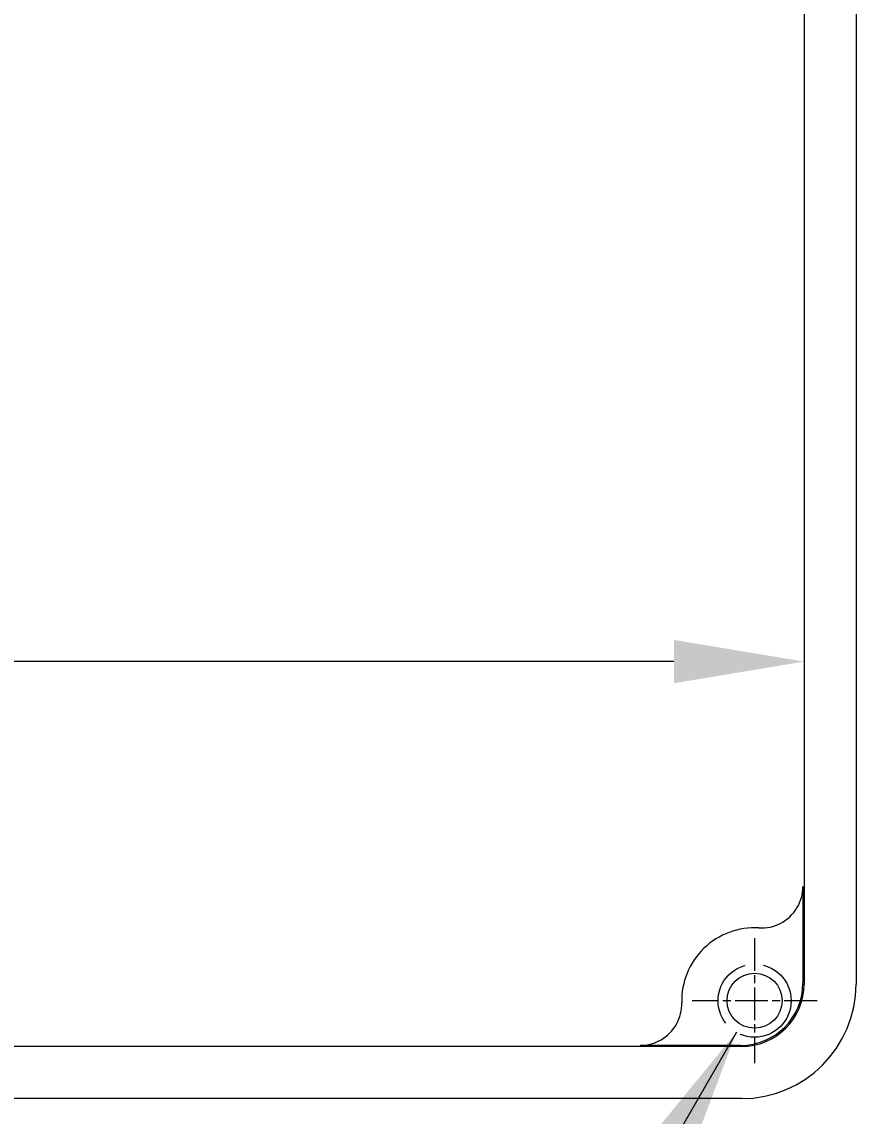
# Model space of a CAD drawing. Header units: millimetres. Extents: x 8 to 690, y 8 to 531.
# Drawn here: x 382.3 to 422.4, y 198.7 to 251.3 of the extents above; entities that cross this region are included whole.
import ezdxf

# ---------------------------------------------------------------- set-up
doc = ezdxf.new("R2010")
doc.units = ezdxf.units.MM
doc.header["$LTSCALE"] = 2.5
doc.linetypes.add('CHAIN', pattern=[0.7087, 0.4724, -0.0591, 0.1181, -0.0591])
doc.linetypes.add('DASHED', pattern=[0.2067, 0.1654, -0.0413])
for name, color, linetype, lineweight in [('Center Mark (ANSI)', 7, 'Continuous', 9), ('Dimension (ANSI)', 7, 'Continuous', 9), ('Hidden Narrow (ANSI)', 7, 'DASHED', 9), ('Symbol (ANSI)', 7, 'Continuous', 9), ('Visible (ANSI)', 7, 'Continuous', 18)]:
    doc.layers.add(name, color=color, linetype=linetype, lineweight=lineweight)
doc.styles.add('Note Text (ANSI)', font='ARIAL.TTF')
doc.dimstyles.new('Default - mm (ANSI)', dxfattribs={"dimscale": 2.5, "dimtxt": 1.5, "dimasz": 2.5, "dimexe": 3.175, "dimexo": 1.6002, "dimgap": 0.8, "dimtad": 0, "dimtih": 1, "dimtoh": 1, "dimrnd": 1e-08, "dimzin": 4, "dimdsep": 46, "dimtxsty": 'Note Text (ANSI)', "dimcen": 0.09, "dimdle": 10, "dimclrd": 256, "dimclre": 256, "dimclrt": 256, "dimadec": 1, "dimazin": 0, "dimtfac": 2.032, "dimtofl": 0, "dimtmove": 0, "dimatfit": 3, "dimfxl": 0, "dimtolj": 1, "dimtzin": 0, "dimlwd": -1, "dimlwe": -1, "dimarcsym": 0})
doc.dimstyles.new('Default - mm (ANSI)$7', dxfattribs={"dimscale": 2.5, "dimtxt": 1.5, "dimasz": 2.5, "dimexe": 3.175, "dimexo": 1.6002, "dimgap": 0.8, "dimtad": 0, "dimtih": 1, "dimtoh": 1, "dimrnd": 1e-08, "dimzin": 4, "dimdsep": 46, "dimtxsty": 'Note Text (ANSI)', "dimcen": 0.09, "dimdle": 10, "dimclrd": 256, "dimclre": 256, "dimclrt": 256, "dimadec": 1, "dimazin": 0, "dimtfac": 2.032, "dimtofl": 0, "dimtmove": 0, "dimatfit": 3, "dimfxl": 0, "dimtolj": 1, "dimtzin": 0, "dimlwd": -1, "dimlwe": -1, "dimarcsym": 0})

# ---------------------------------------------------------------- blocks, each defined once
blk = doc.blocks.new('*D14')
at = {"layer": 'Defpoints', "color": 0}
for p in [(304.386, 220.556), (419.885, 220.556), (419.885, 220.556)]:
    blk.add_point(p, dxfattribs=at)
at = {"layer": 'Dimension (ANSI)'}
for p, q in [((310.636, 220.556), (351.567, 220.556)), ((413.635, 220.556), (372.703, 220.556))]:
    blk.add_line(p, q, dxfattribs=at)
for points in [[(310.636, 221.598), (310.636, 219.514), (304.386, 220.556)], [(413.635, 221.598), (413.635, 219.514), (419.885, 220.556)]]:
    blk.add_solid(points, dxfattribs=at)
at = {"layer": 'Dimension (ANSI)', "insert": (362.135, 226.084), "char_height": 3.75, "attachment_point": 2, "style": 'Note Text (ANSI)'}
blk.add_mtext('\\A1;115.50\\P [4.547]', dxfattribs=at)

msp = doc.modelspace()

# ---------------------------------------------------------------- linework, layer by layer
at = {"layer": 'Center Mark (ANSI)', "linetype": 'CHAIN', "ltscale": 1.334316}
for p, q in [((417.51, 207.278), (417.51, 201.272)), ((420.513, 204.275), (414.508, 204.275))]:
    msp.add_line(p, q, dxfattribs=at)
at = {"layer": 'Hidden Narrow (ANSI)', "ltscale": 8.38964}
msp.add_circle((417.51, 204.275), 1.753, dxfattribs=at)
at = {"layer": 'Visible (ANSI)'}
for p, q in [((419.885, 274.075), (419.885, 205.075)), ((422.385, 274.076), (422.385, 205.074)), ((419.834, 209.765), (419.834, 205.126)), ((416.885, 202.076), (307.385, 202.076)), ((416.834, 202.127), (412.013, 202.127)), ((416.886, 199.575), (307.384, 199.575))]:
    msp.add_line(p, q, dxfattribs=at)
at = {"layer": 'Visible (ANSI)', "flags": 128}
for points in [[(417.716, 207.769), (417.852, 207.766), (417.988, 207.771), (418.122, 207.786), (418.256, 207.81), (418.387, 207.843), (418.517, 207.885), (418.643, 207.936), (418.765, 207.995), (418.882, 208.062), (418.995, 208.137), (419.103, 208.22), (419.205, 208.309), (419.301, 208.406), (419.39, 208.508), (419.471, 208.617), (419.545, 208.73), (419.611, 208.849), (419.67, 208.972), (419.719, 209.098), (419.76, 209.228), (419.792, 209.36), (419.815, 209.494), (419.829, 209.629), (419.834, 209.765)], [(412.013, 202.127), (412.146, 202.131), (412.278, 202.144), (412.409, 202.166), (412.538, 202.197), (412.666, 202.236), (412.79, 202.284), (412.911, 202.34), (413.028, 202.403), (413.14, 202.474), (413.247, 202.553), (413.349, 202.638), (413.445, 202.731), (413.535, 202.829), (413.618, 202.933), (413.693, 203.042), (413.761, 203.156), (413.822, 203.275), (413.875, 203.397), (413.919, 203.523), (413.955, 203.651), (413.982, 203.782), (414.001, 203.914), (414.011, 204.047), (414.012, 204.18)]]:
    msp.add_lwpolyline(points, dxfattribs=at)
at = {"layer": 'Visible (ANSI)'}
msp.add_circle((417.51, 204.275), 1.321, dxfattribs=at)
msp.add_arc((417.51, 204.275), 3.5, 86.6242, 181.5508, dxfattribs=at)
for centre, major_axis in [((416.833, 205.127), (2.122, -2.122)), ((416.884, 205.076), (2.122, -2.122)), ((416.884, 205.076), (3.891, -3.891))]:
    msp.add_ellipse(centre, major_axis=major_axis, ratio=0.999583, start_param=5.497996, end_param=7.068375, dxfattribs=at)

# ---------------------------------------------------------------- dimensions: what is measured, and where the dimension line sits
at = {"layer": 'Dimension (ANSI)'}
dim = msp.add_linear_dim(base=(419.885, 220.556), p1=(304.386, 220.556), p2=(419.885, 220.556), dimstyle='Default - mm (ANSI)', override={"dimtih": 0, "dimtoh": 0, "dimdec": 2, "dimpost": '\\X', "dimse1": 1, "dimse2": 1, "dimtp": 0, "dimtm": 0, "dimtdec": 2, "dimatfit": 2}, dxfattribs=at)
dim.commit()
dim.dimension.update_dxf_attribs({"geometry": '*D14', "text_midpoint": (362.135, 220.556), "dimtype": 160})

# ---------------------------------------------------------------- leaders
at = {"layer": 'Symbol (ANSI)', "annotation_type": 0, "has_hookline": 1, "hookline_direction": 1, "text_width": 51.51}
msp.add_leader([(416.634, 202.757), (401.632, 176.772), (394.132, 176.707)], dimstyle='Default - mm (ANSI)$7', override={"dimtad": 0}, dxfattribs=at)

doc.saveas('drawing.dxf')
